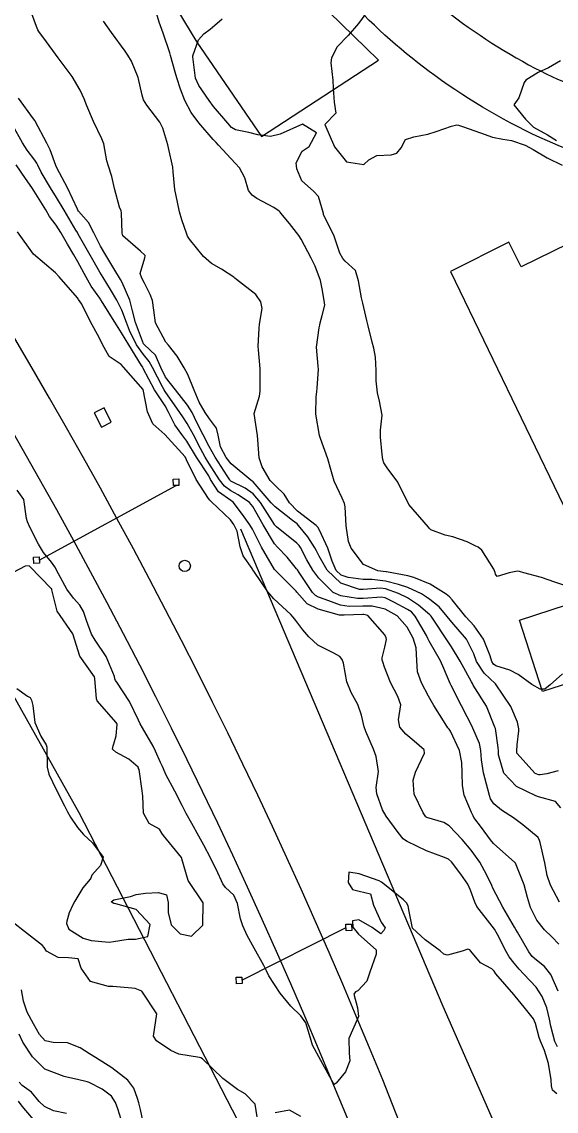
# Model space of a CAD drawing. Header units: metres. Extents: x 318500 to 325275, y 7408834 to 7428799.
# Drawn here: x 320243.8 to 320291.7, y 7410652.6 to 7410750.4 of the extents above; entities that cross this region are included whole.
import ezdxf

# ---------------------------------------------------------------- set-up
doc = ezdxf.new("R2010")
doc.units = ezdxf.units.M
doc.header["$MEASUREMENT"] = 0
for name, color, linetype in [('Armário', 45, 'Continuous'), ('Curvas de Nivel 1m', 11, 'Continuous'), ('Curvas de Nivel 5m', 15, 'Continuous'), ('Divisas', 45, 'Continuous'), ('Edificações', 30, 'Continuous'), ('Linha Férrea', 20, 'Continuous'), ('Postes', 20, 'Continuous'), ('Pórticos', 45, 'Continuous'), ('Vias Primárias', 230, 'Continuous')]:
    doc.layers.add(name, color=color, linetype=linetype)

msp = doc.modelspace()

# ---------------------------------------------------------------- linework, layer by layer
at = {"layer": 'Armário'}
msp.add_lwpolyline([(320250.269, 7410715.316), (320250.9, 7410714.031), (320251.786, 7410714.466), (320251.155, 7410715.751)], close=True, dxfattribs=at)
at = {"layer": 'Curvas de Nivel 1m', "flags": 128}
for points, elevation in [([(320292.15, 7410679.842), (320291.687, 7410680.429), (320290.159, 7410680.857), (320289.896, 7410680.923), (320288.172, 7410681.768), (320287.047, 7410682.957), (320286.568, 7410684.612), (320286.551, 7410684.965), (320286.528, 7410685.27), (320286.274, 7410686.969), (320286.242, 7410687.109), (320285.468, 7410688.982), (320284.298, 7410690.877), (320284.226, 7410691.001), (320284.145, 7410691.159), (320283.106, 7410693.012), (320282.339, 7410694.293), (320281.865, 7410695.027), (320280.813, 7410696.604), (320280.513, 7410697.048), (320280.451, 7410697.119), (320280.381, 7410697.189), (320279.383, 7410698.058), (320278.396, 7410698.694), (320277.576, 7410699.088), (320276.406, 7410699.505), (320275.956, 7410699.558), (320274.405, 7410699.444), (320274.088, 7410699.451), (320272.413, 7410700.014), (320271.172, 7410701.173), (320270.449, 7410702.435), (320270.206, 7410702.933), (320270.067, 7410703.186), (320269.45, 7410704.181), (320268.611, 7410705.208), (320268.482, 7410705.329), (320268.058, 7410705.644), (320266.505, 7410706.877), (320266.16, 7410707.243), (320264.529, 7410709.126), (320264.452, 7410709.184), (320264.325, 7410709.263), (320262.551, 7410710.719), (320262.096, 7410711.297), (320261.612, 7410712.267), (320261.376, 7410713.308), (320261.226, 7410713.94), (320260.605, 7410714.771), (320260.225, 7410715.324), (320259.677, 7410716.276), (320259.245, 7410717.334), (320258.661, 7410718.76), (320258.345, 7410719.345), (320257.705, 7410720.379), (320256.917, 7410721.367), (320256.694, 7410721.644), (320255.772, 7410723.384), (320255.613, 7410724.511), (320255.48, 7410725.389), (320255.282, 7410725.919), (320254.765, 7410726.929), (320254.531, 7410727.402), (320254.385, 7410727.795), (320254.797, 7410729.217), (320254.843, 7410729.399), (320254.83, 7410729.429), (320254.801, 7410729.461), (320254.402, 7410729.808), (320252.827, 7410731.197), (320252.767, 7410731.421), (320252.695, 7410733.269), (320252.67, 7410733.423), (320252.531, 7410733.749), (320252.068, 7410735.432), (320251.829, 7410736.503), (320251.54, 7410737.441), (320251.399, 7410737.924), (320251.118, 7410739.447), (320251.075, 7410739.591), (320250.937, 7410739.89), (320250.201, 7410741.461), (320249.598, 7410742.853), (320249.345, 7410743.475), (320249.002, 7410744.259), (320248.289, 7410745.487), (320247.035, 7410747.175), (320246.786, 7410747.504), (320245.963, 7410748.61), (320245.293, 7410749.527), (320245.206, 7410749.663), (320245.075, 7410749.981), (320244.666, 7410751.116)], 746), ([(320292.31, 7410691.874), (320291.208, 7410690.906), (320290.704, 7410690.503), (320290.294, 7410690.497), (320289.546, 7410690.928), (320288.309, 7410691.816), (320287.581, 7410692.219), (320286.316, 7410692.612), (320286.096, 7410692.751), (320285.965, 7410692.975), (320285.811, 7410693.495), (320285.225, 7410694.987), (320284.368, 7410696.188), (320283.635, 7410697.007), (320282.395, 7410698.532), (320282.16, 7410698.786), (320281.864, 7410699.028), (320280.413, 7410699.916), (320278.959, 7410700.535), (320278.424, 7410700.682), (320276.498, 7410701.03), (320276.429, 7410701.037), (320275.728, 7410701.111), (320274.439, 7410701.708), (320273.331, 7410703.147), (320273.089, 7410703.773), (320272.892, 7410705.154), (320272.783, 7410706.879), (320272.732, 7410707.157), (320272.517, 7410707.65), (320271.81, 7410709.167), (320271.496, 7410710.226), (320271.229, 7410711.173), (320270.587, 7410713.011), (320270.527, 7410713.181), (320270.5, 7410713.273), (320270.162, 7410715.187), (320270.2, 7410716.751), (320270.255, 7410717.186), (320270.289, 7410717.542), (320270.386, 7410719.184), (320270.358, 7410719.502), (320270.228, 7410721.187), (320270.463, 7410722.929), (320270.507, 7410723.183), (320270.537, 7410723.369), (320270.733, 7410724.047), (320270.956, 7410724.969), (320270.946, 7410725.178), (320270.767, 7410726.298), (320270.565, 7410727.183), (320270.085, 7410728.482), (320269.745, 7410729.196), (320268.825, 7410730.896), (320268.624, 7410731.213), (320267.778, 7410732.294), (320267.016, 7410733.238), (320266.944, 7410733.322), (320266.862, 7410733.403), (320266.382, 7410733.727), (320264.873, 7410734.542), (320264.445, 7410734.836), (320264.105, 7410735.272), (320263.77, 7410736.404), (320263.296, 7410737.284), (320262.916, 7410737.716), (320261.429, 7410739.313), (320261.194, 7410739.568), (320260.945, 7410739.83), (320259.645, 7410741.333), (320258.974, 7410742.252), (320258.397, 7410743.349), (320257.997, 7410744.364), (320257.673, 7410745.36), (320257.535, 7410745.872), (320257.119, 7410747.369), (320257.044, 7410747.622), (320256.458, 7410749.379), (320256.09, 7410750.38), (320255.794, 7410751.39)], 748), ([(320274.658, 7410751.137), (320273.982, 7410750.251), (320273.07, 7410749.16), (320272.079, 7410748.146), (320271.569, 7410747.175), (320271.506, 7410746.705), (320271.675, 7410745.173), (320271.726, 7410744.456), (320271.792, 7410743.172), (320271.949, 7410742.197), (320270.96, 7410741.18), (320271.837, 7410739.171), (320272.92, 7410737.825), (320274.467, 7410737.587), (320274.923, 7410738.017), (320275.636, 7410738.412), (320276.93, 7410738.454), (320277.424, 7410738.604), (320277.806, 7410739.091), (320278.203, 7410739.832), (320278.95, 7410740.08), (320280.207, 7410740.316), (320280.955, 7410740.545), (320282.327, 7410741.029), (320282.829, 7410741.155), (320282.962, 7410741.128), (320283.322, 7410741.016), (320284.954, 7410740.44), (320286.023, 7410740.056), (320286.949, 7410739.874), (320287.725, 7410739.735), (320288.944, 7410739.328), (320289.68, 7410738.933), (320290.929, 7410738.18), (320292.276, 7410737.544)], 749), ([(320291.925, 7410683.163), (320290.891, 7410682.909), (320290.299, 7410682.808), (320290.188, 7410682.813), (320289.852, 7410682.923), (320288.217, 7410684.749), (320288.195, 7410684.94), (320288.226, 7410685.502), (320288.396, 7410686.781), (320288.391, 7410686.938), (320288.249, 7410687.53), (320287.663, 7410688.949), (320286.3, 7410690.97), (320285.263, 7410691.939), (320284.581, 7410692.996), (320284.33, 7410693.67), (320283.67, 7410695.007), (320282.372, 7410696.518), (320281.962, 7410697.026), (320281.236, 7410697.884), (320280.395, 7410698.56), (320280.103, 7410698.76), (320279.631, 7410699.062), (320278.408, 7410699.639), (320277.59, 7410699.911), (320276.417, 7410700.205), (320275.2, 7410700.337), (320274.418, 7410700.362), (320273.049, 7410700.522), (320272.424, 7410700.742), (320271.992, 7410701.164), (320271.617, 7410701.994), (320271.229, 7410703.172), (320270.476, 7410704.789), (320270.328, 7410705.032), (320270.182, 7410705.184), (320268.499, 7410706.471), (320267.802, 7410707.221), (320267.303, 7410708.013), (320266.525, 7410708.756), (320266.053, 7410709.245), (320265.336, 7410710.464), (320265.072, 7410711.255), (320264.948, 7410712.892), (320264.915, 7410713.257), (320264.62, 7410715.26), (320265.086, 7410716.805), (320265.15, 7410717.255), (320265.167, 7410718.75), (320265.151, 7410719.255), (320264.998, 7410720.954), (320264.989, 7410721.257), (320265.066, 7410722.907), (320265.103, 7410723.256), (320265.332, 7410724.663), (320265.233, 7410725.255), (320264.76, 7410725.94), (320263.036, 7410727.286), (320262.893, 7410727.4), (320262.782, 7410727.495), (320261.673, 7410728.191), (320260.794, 7410728.715), (320260.077, 7410729.327), (320258.823, 7410730.887), (320258.649, 7410731.165), (320258.565, 7410731.344), (320258.127, 7410732.629), (320257.925, 7410733.354), (320257.725, 7410734.213), (320257.489, 7410735.361), (320257.343, 7410736.924), (320257.308, 7410737.364), (320256.936, 7410739.099), (320256.862, 7410739.371), (320256.416, 7410740.84), (320256.146, 7410741.382), (320254.983, 7410742.928), (320254.695, 7410743.403), (320254.578, 7410743.822), (320254.217, 7410745.408), (320253.592, 7410746.857), (320253.272, 7410747.418), (320253.045, 7410747.759), (320251.804, 7410749.439), (320251.085, 7410750.457)], 747), ([(320292.414, 7410699.848), (320291.612, 7410700.096), (320290.424, 7410700.523), (320288.829, 7410700.936), (320288.432, 7410701.062), (320288.266, 7410701.109), (320287.515, 7410700.954), (320286.425, 7410700.629), (320286.282, 7410700.826), (320286.245, 7410700.973), (320286.135, 7410701.274), (320285.052, 7410702.991), (320284.721, 7410703.254), (320284.464, 7410703.384), (320283.753, 7410703.721), (320282.472, 7410704.171), (320281.766, 7410704.323), (320280.478, 7410704.809), (320280.365, 7410704.938), (320280.278, 7410705.053), (320278.51, 7410707.08), (320277.518, 7410709.09), (320276.553, 7410710.367), (320276.273, 7410710.82), (320276.171, 7410711.106), (320276.11, 7410711.564), (320275.964, 7410713.109), (320275.973, 7410713.735), (320276.12, 7410715.107), (320275.876, 7410716.355), (320275.689, 7410717.114), (320275.583, 7410718.189), (320275.562, 7410719.117), (320275.516, 7410720.289), (320275.362, 7410721.12), (320275.228, 7410721.645), (320274.842, 7410723.128), (320274.727, 7410723.581), (320274.373, 7410725.136), (320274.261, 7410725.634), (320274, 7410727.142), (320273.718, 7410728.074), (320272.797, 7410728.909), (320272.574, 7410729.162), (320272.325, 7410729.647), (320271.803, 7410731.17), (320270.859, 7410733.096), (320270.838, 7410733.18), (320270.403, 7410734.714), (320269.962, 7410735.194), (320268.894, 7410736.12), (320268.451, 7410737.217), (320268.381, 7410737.755), (320268.934, 7410738.784), (320269.186, 7410738.956), (320269.56, 7410739.201), (320270.203, 7410740.442), (320268.96, 7410741.21), (320266.951, 7410740.307), (320266.096, 7410740.101), (320264.95, 7410740.257), (320264.138, 7410740.459), (320262.954, 7410740.702), (320262.587, 7410740.926), (320262.242, 7410741.301), (320260.982, 7410742.808), (320260.591, 7410743.324), (320259.651, 7410744.693), (320259.357, 7410745.337), (320259.11, 7410747.268), (320259.119, 7410747.339), (320259.62, 7410748.776), (320260.099, 7410749.33), (320260.656, 7410749.745), (320261.082, 7410750.102), (320261.732, 7410750.669)], 749), ([(320292.125, 7410746.904), (320291.034, 7410746.282), (320290.121, 7410745.837), (320289.022, 7410745.151), (320288.868, 7410744.942), (320288.384, 7410743.565), (320287.928, 7410742.956), (320288.971, 7410741.673), (320289.69, 7410740.933), (320290.953, 7410740.261), (320291.772, 7410739.732)], 748), ([(320291.987, 7410667.617), (320291.357, 7410668.266), (320290.697, 7410668.91), (320290.013, 7410669.777), (320289.417, 7410670.926), (320289.165, 7410671.807), (320288.868, 7410672.932), (320288.079, 7410674.886), (320288.057, 7410674.917), (320288.034, 7410674.941), (320286.105, 7410676.655), (320285.833, 7410676.974), (320285.018, 7410678.095), (320284.354, 7410678.997), (320284.279, 7410679.136), (320284.144, 7410679.444), (320283.486, 7410681.007), (320283.322, 7410681.859), (320283.283, 7410683.009), (320283.276, 7410683.937), (320283.056, 7410685.012), (320282.237, 7410686.747), (320282.118, 7410686.901), (320282.012, 7410687.023), (320281.605, 7410687.674), (320280.764, 7410689.043), (320280.282, 7410689.864), (320279.639, 7410691.06), (320279.293, 7410692.049), (320279.221, 7410693.066), (320279.175, 7410694.23), (320278.906, 7410695.072), (320278.365, 7410696.056), (320277.453, 7410697.089), (320276.386, 7410697.697), (320275.219, 7410697.948), (320274.388, 7410697.944), (320273.151, 7410697.918), (320272.383, 7410698.051), (320270.997, 7410698.567), (320270.394, 7410698.777), (320270.12, 7410698.909), (320269.865, 7410699.188), (320268.665, 7410700.967), (320268.498, 7410701.209), (320268.475, 7410701.253), (320268.431, 7410701.317), (320267.568, 7410702.349), (320266.701, 7410703.236), (320266.455, 7410703.551), (320265.424, 7410705.251), (320264.505, 7410706.893), (320264.193, 7410707.265), (320263.193, 7410707.956), (320262.52, 7410708.309), (320261.943, 7410708.718), (320261.512, 7410709.305), (320260.552, 7410710.788), (320260.213, 7410711.323), (320259.789, 7410712.111), (320259.179, 7410713.334), (320258.6, 7410714.336), (320258.205, 7410714.945), (320257.946, 7410715.35), (320256.638, 7410717.207), (320256.531, 7410717.372), (320256.376, 7410717.642), (320255.492, 7410719.388), (320255.205, 7410719.922), (320254.681, 7410720.548), (320254.058, 7410721.406), (320253.44, 7410722.682), (320253.157, 7410723.416), (320252.736, 7410724.512), (320252.278, 7410725.427), (320251.712, 7410726.388), (320251.071, 7410727.445), (320250.777, 7410727.926), (320249.881, 7410729.464), (320248.828, 7410731.33), (320248.746, 7410731.481), (320248.621, 7410731.694), (320247.562, 7410733.493), (320246.867, 7410734.639), (320246.326, 7410735.508), (320245.505, 7410736.917), (320245.192, 7410737.526), (320245.094, 7410737.709), (320244.914, 7410737.968), (320244.253, 7410738.87), (320243.824, 7410739.547), (320242.953, 7410741.086)], 744), ([(320291.928, 7410663.393), (320291.256, 7410664.9), (320290.683, 7410665.631), (320289.963, 7410666.172), (320289.566, 7410666.524), (320289.271, 7410666.927), (320288.25, 7410668.684), (320288.117, 7410668.939), (320288.003, 7410669.151), (320286.939, 7410670.956), (320286.055, 7410672.653), (320285.967, 7410672.88), (320285.932, 7410672.972), (320285.303, 7410674.216), (320284.867, 7410674.988), (320284.096, 7410676.058), (320283.302, 7410677.008), (320282.128, 7410678.233), (320281.637, 7410678.532), (320280.129, 7410678.992), (320280.09, 7410679.011), (320280.039, 7410679.051), (320279.796, 7410679.394), (320278.986, 7410681.068), (320278.898, 7410682.35), (320279.1, 7410683.066), (320279.926, 7410684.765), (320279.897, 7410685.055), (320278.988, 7410685.835), (320278.231, 7410686.459), (320277.707, 7410687.085), (320277.58, 7410687.757), (320277.784, 7410689.085), (320277.523, 7410689.846), (320276.853, 7410691.094), (320276.314, 7410692.488), (320276.16, 7410692.945), (320276.105, 7410693.103), (320276.098, 7410693.329), (320276.338, 7410694.288), (320276.489, 7410694.957), (320276.486, 7410695.099), (320276.354, 7410695.387), (320274.812, 7410697.124), (320274.468, 7410697.216), (320274.381, 7410697.216), (320272.699, 7410697.155), (320272.37, 7410697.147), (320272.295, 7410697.161), (320270.378, 7410697.69), (320269.365, 7410698.176), (320268.465, 7410699.209), (320268.401, 7410699.295), (320266.451, 7410701.24), (320265.293, 7410703.252), (320264.474, 7410704.86), (320264.24, 7410705.264), (320263.573, 7410706.195), (320262.723, 7410707.287), (320262.604, 7410707.382), (320262.511, 7410707.433), (320261.421, 7410708.209), (320260.711, 7410709.317), (320260.535, 7410709.638), (320259.436, 7410711.331), (320258.581, 7410712.753), (320258.134, 7410713.347), (320257.482, 7410714.24), (320256.94, 7410715.365), (320256.618, 7410715.924), (320255.678, 7410717.384), (320254.668, 7410719.292), (320254.613, 7410719.401), (320254.515, 7410719.558), (320253.36, 7410721.413), (320252.706, 7410722.498), (320252.108, 7410723.429), (320250.999, 7410725.193), (320250.848, 7410725.449), (320250.813, 7410725.511), (320250.751, 7410725.597), (320249.975, 7410726.675), (320249.542, 7410727.468), (320248.791, 7410728.86), (320248.419, 7410729.484), (320247.859, 7410730.445), (320247.259, 7410731.496), (320246.836, 7410732.134), (320246.258, 7410732.923), (320245.91, 7410733.514), (320244.875, 7410735.21), (320244.655, 7410735.533), (320244.093, 7410736.341), (320243.243, 7410737.555)], 743), ([(320291.863, 7410658.396), (320291.617, 7410658.894), (320291.268, 7410660.276), (320291.139, 7410660.901), (320290.895, 7410661.895), (320290.487, 7410662.911), (320289.932, 7410663.749), (320288.834, 7410664.931), (320288.408, 7410665.389), (320287.96, 7410665.92), (320287.514, 7410666.495), (320287.244, 7410666.951), (320286.473, 7410668.483), (320286.199, 7410668.967), (320286.004, 7410669.241), (320284.625, 7410670.991), (320284.42, 7410671.378), (320284.045, 7410672.481), (320283.793, 7410673.003), (320283.173, 7410673.899), (320282.331, 7410675.017), (320282.083, 7410675.245), (320281.699, 7410675.413), (320280.094, 7410675.982), (320278.356, 7410676.826), (320278.108, 7410676.972), (320278.002, 7410677.081), (320277.551, 7410677.65), (320276.457, 7410679.097), (320276.138, 7410679.665), (320275.631, 7410681.108), (320275.588, 7410681.689), (320275.769, 7410683.106), (320275.562, 7410684.468), (320275.333, 7410685.113), (320274.649, 7410686.709), (320274.505, 7410687.126), (320274.255, 7410688.158), (320273.934, 7410689.135), (320273.33, 7410690.194), (320272.928, 7410691.15), (320272.633, 7410692.838), (320272.517, 7410693.157), (320272.324, 7410693.424), (320271.77, 7410693.724), (320270.339, 7410694.469), (320269.523, 7410695.192), (320268.99, 7410695.834), (320268.365, 7410696.665), (320268.132, 7410696.978), (320267.913, 7410697.217), (320266.391, 7410698.622), (320265.86, 7410699.245), (320264.588, 7410701.098), (320264.481, 7410701.259), (320264.431, 7410701.328), (320263.639, 7410702.469), (320263.362, 7410703.276), (320263.08, 7410704.672), (320262.801, 7410705.285), (320262.486, 7410705.695), (320260.786, 7410707.316), (320260.652, 7410707.458), (320260.513, 7410707.626), (320259.42, 7410709.331), (320258.556, 7410711.095), (320258.426, 7410711.342), (320256.59, 7410713.37), (320255.518, 7410714.305), (320255.038, 7410715.394), (320254.64, 7410717.4), (320252.88, 7410719.418), (320252.672, 7410719.642), (320251.612, 7410720.368), (320250.998, 7410721.445), (320250.699, 7410722.064), (320249.92, 7410723.462), (320249.155, 7410725.063), (320248.848, 7410725.479), (320248.811, 7410725.54), (320248.752, 7410725.634), (320247.116, 7410727.497), (320246.776, 7410727.87), (320244.8, 7410729.53), (320243.38, 7410731.552)], 742), ([(320291.803, 7410654.193), (320291.415, 7410654.505), (320291.309, 7410654.898), (320291.277, 7410655.439), (320291.045, 7410656.902), (320290.692, 7410658.073), (320290.332, 7410658.913), (320290.215, 7410659.255), (320289.886, 7410660.505), (320289.701, 7410660.922), (320288.876, 7410661.96), (320288.064, 7410662.939), (320287.922, 7410663.106), (320286.328, 7410664.964), (320286.17, 7410665.184), (320285.954, 7410665.41), (320284.93, 7410665.956), (320284.064, 7410666.999), (320283.972, 7410667.113), (320283.807, 7410667.167), (320283.309, 7410667.007), (320281.966, 7410666.638), (320281.657, 7410666.714), (320281.306, 7410667.03), (320279.984, 7410668.008), (320278.834, 7410669.067), (320278.531, 7410670.564), (320278.449, 7410671.074), (320278.294, 7410671.338), (320278.035, 7410671.588), (320276.163, 7410673.099), (320276.051, 7410673.186), (320275.847, 7410673.309), (320274.062, 7410673.929), (320273.113, 7410674.095), (320273.05, 7410673.145), (320273.438, 7410672.533), (320274.043, 7410672.383), (320275.075, 7410672.15), (320275.325, 7410671.111), (320276.008, 7410669.602), (320276.376, 7410669.096), (320276.257, 7410668.837), (320275.992, 7410668.553), (320275.213, 7410669.112), (320274.01, 7410669.808), (320273.445, 7410669.702), (320273.489, 7410669.138), (320273.991, 7410668.515), (320275.564, 7410667.106), (320275.571, 7410666.711), (320275.004, 7410665.114), (320274.746, 7410664.31), (320273.924, 7410663.428), (320273.728, 7410663.328), (320273.579, 7410663.135), (320273.902, 7410661.917), (320273.991, 7410661.128), (320273.888, 7410660.91), (320273.108, 7410659.141), (320273.153, 7410657.838), (320273.206, 7410657.14), (320272.807, 7410656.164), (320271.997, 7410655.157), (320271.809, 7410655.035), (320271.702, 7410655.161), (320271.601, 7410655.375), (320270.598, 7410657.172), (320269.86, 7410658.544), (320269.684, 7410659.183), (320269.27, 7410660.575), (320268.815, 7410661.196), (320267.903, 7410662.069), (320266.945, 7410663.225), (320265.943, 7410664.769), (320265.718, 7410665.242), (320265.486, 7410665.714), (320264.605, 7410667.254), (320263.987, 7410668.389), (320263.595, 7410669.266), (320263.383, 7410669.896), (320263.131, 7410671.273), (320262.792, 7410672.033), (320262.044, 7410672.692), (320261.8, 7410673.047), (320261.681, 7410673.296), (320261.348, 7410674.014), (320260.741, 7410675.31), (320260.098, 7410676.51), (320259.643, 7410677.325), (320259.017, 7410678.435), (320258.514, 7410679.336), (320258.141, 7410680.063), (320257.5, 7410681.35), (320256.696, 7410682.849), (320256.469, 7410683.366), (320256.387, 7410683.562), (320256.195, 7410683.911), (320255.768, 7410684.939), (320255.564, 7410685.38), (320254.607, 7410687.022), (320254.39, 7410687.398), (320254.245, 7410687.728), (320253.434, 7410689.408), (320252.287, 7410691.131), (320252.163, 7410691.296), (320252.121, 7410691.423), (320252.075, 7410691.641), (320251.342, 7410693.435), (320250.342, 7410694.914), (320250.02, 7410695.455), (320249.578, 7410696.677), (320249.29, 7410697.466), (320248.966, 7410698.058), (320248.388, 7410698.672), (320247.799, 7410699.486), (320247.062, 7410700.852), (320246.721, 7410701.497), (320246.434, 7410701.892), (320245.714, 7410702.782), (320245.253, 7410703.518), (320244.473, 7410705.034), (320244.254, 7410705.533), (320244.192, 7410705.826), (320243.94, 7410707.539), (320243.333, 7410708.362)], 741), ([(320254.706, 7410651.386), (320254.4, 7410652.772), (320254.265, 7410653.393), (320254.155, 7410653.756), (320253.803, 7410654.705), (320253.289, 7410655.405), (320251.827, 7410656.52), (320250.363, 7410657.442), (320249.845, 7410657.776), (320248.998, 7410658.318), (320247.859, 7410658.765), (320246.562, 7410658.79), (320245.862, 7410658.956), (320245.36, 7410659.508), (320244.819, 7410660.456), (320244.233, 7410661.525), (320243.905, 7410662.513), (320243.731, 7410663.533)], 739), ([(320252.82, 7410651.409), (320252.365, 7410652.83), (320252.178, 7410653.416), (320251.796, 7410653.973), (320250.962, 7410654.593), (320249.807, 7410655.197), (320249.616, 7410655.261), (320248.757, 7410655.466), (320247.813, 7410655.697), (320247.551, 7410655.746), (320245.824, 7410656.411), (320244.729, 7410657.517), (320243.86, 7410658.838), (320243.52, 7410659.535)], 738), ([(320247.774, 7410652.423), (320246.614, 7410652.655), (320245.783, 7410653.043), (320245.328, 7410653.507), (320244.621, 7410654.34), (320243.804, 7410654.934), (320243.519, 7410655.246)], 737), ([(320245.137, 7410651.509), (320243.783, 7410653.075), (320243.461, 7410653.535)], 736)]:
    msp.add_lwpolyline(points, dxfattribs=dict(at, elevation=elevation))
at = {"layer": 'Curvas de Nivel 5m', "flags": 128}
for points, elevation in [([(320292.038, 7410671.404), (320291.239, 7410672.902), (320290.933, 7410673.771), (320290.721, 7410674.91), (320290.288, 7410676.736), (320290.233, 7410676.918), (320290.114, 7410677.18), (320288.733, 7410678.332), (320288.138, 7410678.782), (320287.898, 7410678.944), (320286.821, 7410679.635), (320286.153, 7410680.229), (320285.854, 7410680.671), (320285.751, 7410680.976), (320285.614, 7410681.533), (320285.223, 7410682.985), (320285.044, 7410684.151), (320284.986, 7410684.989), (320284.856, 7410685.62), (320284.26, 7410687), (320284.241, 7410687.04), (320283.223, 7410689.01), (320282.297, 7410690.832), (320282.209, 7410691.021), (320281.649, 7410692.366), (320281.344, 7410693.035), (320280.346, 7410694.81), (320280.224, 7410695.052), (320280.086, 7410695.322), (320279.084, 7410697.069), (320278.747, 7410697.438), (320278.386, 7410697.669), (320277.165, 7410698.32), (320276.396, 7410698.702), (320276.052, 7410698.761), (320274.395, 7410698.65), (320273.902, 7410698.647), (320272.396, 7410698.87), (320271.722, 7410699.167), (320270.419, 7410700.458), (320269.891, 7410701.188), (320269.351, 7410702.104), (320268.77, 7410703.205), (320268.649, 7410703.403), (320268.456, 7410703.612), (320266.635, 7410705.08), (320266.48, 7410705.214), (320266.458, 7410705.24), (320266.432, 7410705.289), (320265.198, 7410707.253), (320264.518, 7410708.041), (320263.805, 7410708.553), (320262.529, 7410709.187), (320262.467, 7410709.228), (320262.421, 7410709.292), (320262.193, 7410709.637), (320261.119, 7410711.312), (320260.574, 7410712.273), (320260.029, 7410713.326), (320259.483, 7410714.449), (320259.042, 7410715.336), (320258.62, 7410715.996), (320257.569, 7410717.356), (320256.657, 7410718.52), (320256.238, 7410719.376), (320255.77, 7410720.473), (320254.774, 7410721.399), (320254.692, 7410721.506), (320253.98, 7410723.407), (320253.697, 7410724.449), (320253.466, 7410725.413), (320252.766, 7410727.008), (320252.616, 7410727.27), (320252.523, 7410727.424), (320252.103, 7410728.107), (320251.304, 7410729.442), (320250.812, 7410730.25), (320250.213, 7410731.459), (320249.75, 7410732.377), (320248.849, 7410733.417), (320248.801, 7410733.48), (320248.744, 7410733.589), (320247.848, 7410735.49), (320246.907, 7410737.301), (320246.823, 7410737.501), (320246.313, 7410738.898), (320246.001, 7410739.514), (320244.959, 7410741.485), (320244.928, 7410741.53), (320244.807, 7410741.688), (320243.451, 7410743.553)], 745), ([(320243.308, 7410690.572), (320244.274, 7410689.892), (320244.506, 7410689.76), (320244.635, 7410689.525), (320244.736, 7410689.049), (320244.939, 7410687.52), (320245.46, 7410686.273), (320245.951, 7410685.504), (320246.009, 7410685.304), (320246.025, 7410683.502), (320246.18, 7410682.864), (320246.857, 7410681.493), (320247.582, 7410680.042), (320247.87, 7410679.483), (320248.125, 7410679.01), (320248.748, 7410678.103), (320249.311, 7410677.462), (320250.099, 7410676.715), (320251.074, 7410675.435), (320250.835, 7410674.672), (320250.055, 7410673.804), (320249.959, 7410673.544), (320249.909, 7410673.452), (320249.251, 7410672.671), (320248.516, 7410671.473), (320248.346, 7410671.154), (320248.014, 7410670.422), (320247.789, 7410669.696), (320247.772, 7410669.482), (320247.992, 7410668.976), (320249.273, 7410668.168), (320249.978, 7410667.958), (320251.593, 7410667.809), (320251.976, 7410667.846), (320253.311, 7410668.076), (320253.98, 7410668.083), (320255.064, 7410668.303), (320255.275, 7410669.381), (320254.02, 7410670.733), (320252.213, 7410671.232), (320252.028, 7410671.256), (320251.78, 7410671.424), (320252.032, 7410671.588), (320253.529, 7410671.911), (320254.037, 7410672.069), (320254.85, 7410672.199), (320256.039, 7410672.261), (320256.738, 7410672.06), (320256.894, 7410671.357), (320256.907, 7410670.466), (320257.182, 7410669.352), (320257.988, 7410668.534), (320258.986, 7410668.329), (320260, 7410669.32), (320260.03, 7410671.32), (320258.687, 7410673.334), (320258.131, 7410675.288), (320258.111, 7410675.34), (320258.081, 7410675.399), (320256.474, 7410677.365), (320256.337, 7410677.591), (320256.116, 7410677.942), (320255.184, 7410678.448), (320254.693, 7410679.392), (320254.635, 7410680.91), (320254.564, 7410681.394), (320254.285, 7410683.302), (320254.236, 7410683.399), (320254.221, 7410683.43), (320254.191, 7410683.492), (320253.37, 7410684.236), (320252.204, 7410684.839), (320251.905, 7410685.123), (320251.951, 7410685.424), (320252.029, 7410685.607), (320252.224, 7410686.324), (320252.321, 7410687.337), (320252.29, 7410687.42), (320252.241, 7410687.504), (320250.535, 7410689.446), (320250.465, 7410689.64), (320250.322, 7410691.45), (320250.292, 7410691.598), (320248.971, 7410693.47), (320248.35, 7410695.48), (320246.944, 7410697.494), (320246.465, 7410699.433), (320246.44, 7410699.5), (320246.401, 7410699.554), (320244.473, 7410701.529), (320244.456, 7410701.555), (320244.43, 7410701.572), (320244.048, 7410701.536), (320242.996, 7410700.976)], 740), ([(320264.895, 7410652.127), (320264.722, 7410653.251), (320263.799, 7410654.179), (320263.122, 7410654.59), (320262.155, 7410655.285), (320261.814, 7410655.578), (320259.968, 7410657.318), (320259.842, 7410657.422), (320259.72, 7410657.443), (320257.846, 7410657.743), (320257.131, 7410658.07), (320255.864, 7410658.95), (320255.59, 7410659.374), (320255.89, 7410661.37), (320254.545, 7410663.391), (320253.924, 7410663.642), (320253.643, 7410663.684), (320251.926, 7410663.815), (320251.533, 7410663.819), (320249.932, 7410664.257), (320249.074, 7410665.463), (320248.808, 7410666.317), (320247.959, 7410666.392), (320247.036, 7410666.412), (320245.965, 7410666.992), (320245.775, 7410667.31), (320245.611, 7410667.505), (320243.988, 7410668.743), (320243.019, 7410669.545)], 740), ([(320268.809, 7410652.16), (320267.783, 7410652.727), (320266.518, 7410652.49)], 740)]:
    msp.add_lwpolyline(points, dxfattribs=dict(at, elevation=elevation))
at = {"layer": 'Divisas'}
for points in [[(320364.809, 7410323.722), (320350.912, 7410350.794), (320343.975, 7410362.296), (320336.1, 7410372.806), (320322.679, 7410404.025), (320312.507, 7410429.278), (320306.637, 7410448.151), (320301.665, 7410466.49), (320301.146, 7410469.444), (320300.594, 7410472.586), (320311.129, 7410473.402), (320302.673, 7410508.511), (320290.589, 7410556.677), (320284.589, 7410572.24), (320271.44, 7410588.358), (320264.226, 7410598.805), (320259.225, 7410602.757), (320269.004, 7410623.011), (320268.801, 7410631.372), (320265.638, 7410646.971), (320248.91, 7410679.412), (320241.778, 7410692.065), (320237.528, 7410707.724), (320233.928, 7410714.375)], [(320263.393, 7410704.906), (320281.571, 7410662.052), (320286.934, 7410649.78), (320288.749, 7410650.573), (320289.512, 7410648.827), (320287.536, 7410647.963), (320300.731, 7410610.489), (320308.33, 7410590.053), (320307.094, 7410589.488), (320311.364, 7410576.718), (320320.785, 7410562.251), (320327.906, 7410551.223), (320342.25, 7410529.301), (320348.815, 7410501.174), (320357.023, 7410477.998), (320371.998, 7410436.163), (320392.025, 7410385.224), (320395.739, 7410375.659), (320400.406, 7410364.445), (320405.538, 7410352.663), (320415.338, 7410339.704), (320430.221, 7410319.112), (320426.342, 7410316.177), (320433.553, 7410306.487)]]:
    msp.add_lwpolyline(points, dxfattribs=at)
at = {"layer": 'Edificações'}
msp.add_lwpolyline([(320252.291, 7410760.449), (320259.48, 7410748.585), (320265.277, 7410740.091), (320275.778, 7410746.956), (320270.224, 7410752.397)], dxfattribs=at)
for points in [[(320292.384, 7410706.976), (320304.74, 7410713.109), (320295.616, 7410731.836), (320288.582, 7410728.405), (320287.478, 7410730.611), (320282.234, 7410727.993)], [(320288.457, 7410696.707), (320294.144, 7410698.54), (320296.208, 7410692.136), (320290.521, 7410690.303)]]:
    msp.add_lwpolyline(points, close=True, dxfattribs=at)
at = {"layer": 'Linha Férrea'}
for points in [[(321000, 7409665.789, 0.078197), (320889.691, 7409761.645, 0.016428), (320831.735, 7409795.8, -0.029281), (320758.162, 7409840.189, -0.075107), (320633.213, 7409959.145, -0.038123), (320591.245, 7410019.369), (320569.878, 7410055.984), (320528.944, 7410130.121, 0.044252), (320455.674, 7410238.482), (320423.409, 7410279.545, -0.076357), (320336.109, 7410440.077, -0.029288), (320307.678, 7410537.206, 0.027041), (320278.586, 7410637.586, 0.100983), (320172.348, 7410808.477, 0.013159)], [(321000, 7409672.461, 0.064653), (320912.297, 7409751.466, 0.030753), (320836.249, 7409797.862, -0.016147), (320768.63, 7409837.796, -0.116635), (320583.997, 7410039.771), (320542.786, 7410113.919, 0.026405), (320494.03, 7410193.917, 0.017029), (320443.189, 7410260.7), (320429.493, 7410278.025, -0.097268), (320322.982, 7410493.451), (320310.757, 7410540.446), (320304.231, 7410567.008, 0.019913), (320282.851, 7410638.027, 0.100687), (320180.06, 7410806.177, 0.011092)]]:
    msp.add_lwpolyline(points, format="xyb", dxfattribs=at)
at = {"layer": 'Postes'}
msp.add_circle((320258.383, 7410701.565), 0.509, dxfattribs=at)
at = {"layer": 'Pórticos'}
for points in [[(320257.845, 7410709.374), (320257.865, 7410708.797), (320257.367, 7410708.779), (320257.346, 7410709.356)], [(320245.315, 7410702.381), (320245.335, 7410701.804), (320244.836, 7410701.787), (320244.816, 7410702.364)], [(320273.359, 7410669.42), (320273.379, 7410668.843), (320272.88, 7410668.826), (320272.86, 7410669.403)], [(320263.512, 7410664.665), (320263.532, 7410664.088), (320263.033, 7410664.071), (320263.013, 7410664.647)]]:
    msp.add_lwpolyline(points, close=True, dxfattribs=at)
for points in [[(320245.325, 7410702.093), (320257.616, 7410708.788)], [(320263.522, 7410664.376), (320272.87, 7410669.114)]]:
    msp.add_lwpolyline(points, dxfattribs=at)
at = {"layer": 'Vias Primárias'}
for points in [[(320374.295, 7410886.462), (320358.352, 7410867.855), (320345.89, 7410854.368), (320334.895, 7410840.7), (320324.015, 7410826.921), (320310.493, 7410809.376), (320300.29, 7410796.949), (320289.97, 7410784.065), (320276.41, 7410766.86, 0.097214), (320274.224, 7410762.595, 0.235323), (320275.014, 7410758.311, 0.063029), (320281.301, 7410751.834, 0.047129), (320289.82, 7410746.25, 0.072943), (320298.329, 7410743.236, 0.17509), (320303.484, 7410744.026, 0.124854), (320304.993, 7410745.422), (320317.679, 7410762.617), (320325.702, 7410772.455), (320374.195, 7410833.213), (320379.232, 7410839.276), (320395.023, 7410858.001)], [(320388.474, 7410744.522, 0.013829), (320377.338, 7410747.049, 0.08117), (320371.979, 7410747.229, 0.019971), (320359.268, 7410745.069, 0.040738), (320353.674, 7410743.401), (320337.366, 7410738.271, -0.009518), (320330.918, 7410736.376, -0.057232), (320323.337, 7410735.212, -0.040081), (320311.583, 7410735.707, 0.014009), (320303.967, 7410736.426, -0.034634), (320299.011, 7410737.101, -0.054296), (320290.945, 7410739.713, -0.051887), (320280.847, 7410745.565, -0.047059), (320273.144, 7410752.363, -0.094524)]]:
    msp.add_lwpolyline(points, format="xyb", dxfattribs=at)

doc.saveas('drawing.dxf')
